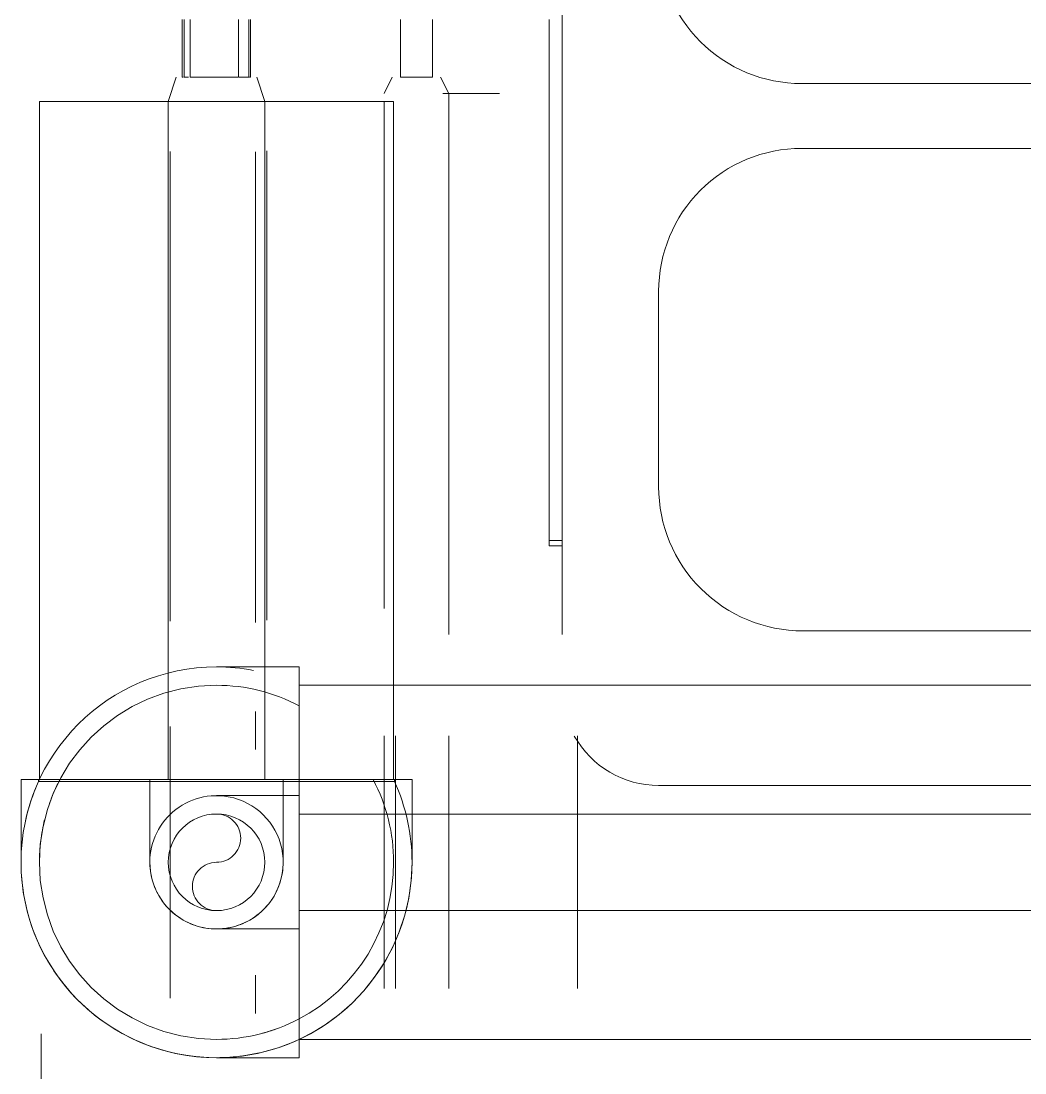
# Model space of a CAD drawing. Header units: metres. Extents: x 32 to 132, y -29 to 44.
# Drawn here: x 126.5883 to 126.7863, y -8.5746 to -8.3671 of the extents above; entities that cross this region are included whole.
import ezdxf

# ---------------------------------------------------------------- set-up
doc = ezdxf.new("R2010")
doc.units = ezdxf.units.M
doc.header["$LTSCALE"] = 100
doc.linetypes.add('HIDDEN JT', pattern=[0.0016, 0.001, -0.0006000000000000001])
doc.layers.add('A-DETL', color=7, linetype='Continuous', lineweight=9, true_color=0x00a600)
doc.layers.add('M-EQPM', color=7, linetype='Continuous', lineweight=18)
doc.layers.add('P-PIPE', color=7, linetype='Continuous', lineweight=18)

# ---------------------------------------------------------------- blocks, each defined once
blk = doc.blocks.new('USA_FJM_ODU_UB2_5ROOM_Ver_1_1 _048- 4TR_-JXH48J-AJ048 - 47000 BTU_ 208-230V_ AJ048BXJ5CH_AA-2300466-NIVEL 04')
at = {"layer": 'A-DETL', "color": 7, "linetype": 'HIDDEN JT'}
for p, q in [((0.4508500000000006, 0.1651000000000018), (-0.2154560876852972, 0.1651000000000018)), ((0.4724399999999996, 0.1167911836858899), (0.4698999999999998, 0.1167911836858899)), ((0.4958523693429844, 0.02539999999999839), (0.4954269999999999, 0.02539999999999839)), ((0.5017769999999999, 0.02539999999999839), (0.4954269999999999, 0.02539999999999839)), ((0.5017769999999999, 0.02539999999999839), (0.5013516306570155, 0.02539999999999839)), ((0.5315283744924586, 0.02539999999999831), (0.5313120034893942, 0.02539999999999831)), ((0.5335380312974849, 0.0253999999999983), (0.5316781593580195, 0.02539999999999831)), ((0.5338797782522945, 0.02539999999999826), (0.5337174999999962, 0.02539999999999826)), ((0.5338797782522945, 0.02539999999999827), (0.5337174999999962, 0.02539999999999827)), ((0.5338797782522947, 0.02539999999999826), (0.5337174999999964, 0.02539999999999826)), ((0.5338797782522947, 0.02539999999999826), (0.5337174999999964, 0.02539999999999826)), ((0.5432424999999962, 0.02539999999999824), (0.5430802217476979, 0.02539999999999824)), ((0.5432424999999962, 0.02539999999999824), (0.5430802217476979, 0.02539999999999824)), ((0.5432424999999964, 0.02539999999999824), (0.5430802217476981, 0.02539999999999824)), ((0.5432424999999964, 0.02539999999999824), (0.5430802217476981, 0.02539999999999824)), ((0.5443781593580195, 0.02539999999999826), (0.5435274206720507, 0.02539999999999827)), ((0.544799045186775, 0.02539999999999832), (0.5445826741837106, 0.02539999999999832)), ((0.544799045186775, 0.02539999999999832), (0.5445826741837106, 0.02539999999999832))]:
    blk.add_line(p, q, dxfattribs=at)
blk.add_arc((0.4508500000000006, 0.1460500000000019), 0.01905000000000006, 29.21657460919253, 89.99999999999933, dxfattribs=at)
at = {"layer": 'M-EQPM', "color": 1, "true_color": 0xff0000}
for p, q in [((0.4699000000000006, -0.1460500000000018), (0.4699000000000008, 0.1353350369495128)), ((0.4224109464538908, 0.1346081725098464), (-0.2178591106170941, 0.1346081725098461)), ((0.4724399999998996, 0.1178554470256934), (0.4698999999999018, 0.1178554470256934)), ((0.4724399999999996, 0.09749922192198894), (0.4724399999999996, 0.1178554470256827)), ((0.4508499999999981, 0.06760051045367078), (0.4508499999999981, 0.1061691189637394)), ((0.4724399999999996, 0.09749922192198894), (0.4724399999999996, 0.03419922507510008)), ((-0.423850644037325, 0.0394255823681912), (0.4226750719145186, 0.03942558236819121)), ((0.4724399999999996, 0.01397000000000439), (0.4724399999999996, 0.03419922507510004)), ((0.4226750719145176, 0.02663087279977945), (-0.4238506940917768, 0.02663087279977916)), ((0.4954269999999046, 0.02540000000000289), (0.4954269999999046, 0.01397000000000462)), ((0.5017769999998989, 0.01397000000000462), (0.5017769999998989, 0.02540000000000289)), ((0.5313120034893054, 0.02540000000000289), (0.5313120034893054, 0.01397000000000462)), ((0.5316781593579226, 0.02540000000000289), (0.5316781593579226, 0.01397000000000462)), ((0.5337174999999001, 0.02540000000000289), (0.5337174999999001, 0.01397000000000462)), ((0.5337174999999001, 0.02540000000000289), (0.5337174999999001, 0.01397000000000462)), ((0.5338797782522945, 0.02539999999999826), (0.5337174999999962, 0.02539999999999826)), ((0.5432424999999962, 0.02539999999999824), (0.5337174999999962, 0.02539999999999827)), ((0.5338797782522947, 0.02539999999999826), (0.5337174999999964, 0.02539999999999826)), ((0.5338797782522947, 0.02539999999999826), (0.5337174999999964, 0.02539999999999826)), ((0.5432424999999962, 0.02539999999999824), (0.5430802217476979, 0.02539999999999824)), ((0.5432424999999964, 0.02539999999999824), (0.5430802217476981, 0.02539999999999824)), ((0.5432424999999964, 0.02539999999999824), (0.5430802217476981, 0.02539999999999824)), ((0.5432424999999002, 0.01397000000000462), (0.5432424999999002, 0.02540000000000289)), ((0.5432424999999002, 0.01397000000000462), (0.5432424999999002, 0.02540000000000289)), ((0.5443781593579283, 0.01397000000000462), (0.5443781593579283, 0.02540000000000289)), ((0.5447990451866794, 0.01397000000000462), (0.5447990451866794, 0.02540000000000289)), ((0.4724399999999996, 0.01397), (0.4724399999999996, 0.0166802022611843))]:
    blk.add_line(p, q, dxfattribs=at)
for centre, radius, start, end in [((0.4224109464538909, 0.1061691189637392), 0.02843905354610719, 359.9999999999996, 89.99999999999984), ((0.4226750719145185, 0.06760051045367078), 0.02817492808547956, 269.9999999999992, 359.9999999999993), ((0.4226750719145176, -0.00154405528570097), 0.02817492808548046, 359.9999999999996, 90.00000000000017)]:
    blk.add_arc(centre, radius, start, end, dxfattribs=at)
blk = doc.blocks.new('Elbow - Welded - REFRIGERACION-V82-NIVEL 04')
at = {"layer": 'A-DETL', "color": 1, "linetype": 'HIDDEN JT', "true_color": 0xff0000, "flags": 128}
for points in [[(81.39008727256206, -8.68705929966706), (81.38988763043649, -8.68705929966706), (81.3897130029608, -8.68705929966706), (81.3895636695017, -8.68705929966706)], [(81.3895824591406, -8.713352268417063), (81.3896701937518, -8.713352268417063), (81.38983802001131, -8.713352268417063), (81.39003094028679, -8.713352268417063)]]:
    blk.add_lwpolyline(points, dxfattribs=at)
at = {"layer": 'P-PIPE', "color": 1, "true_color": 0xff0000, "flags": 128}
for points in [[(81.4055238713312, -8.68705929966706), (81.40487118603812, -8.68705929966706), (81.40421954490225, -8.68705929966706), (81.40356999041045, -8.68705929966706), (81.40292356171129, -8.68705929966706), (81.40228129295285, -8.68705929966706), (81.40164421162807, -8.68705929966706), (81.40101333693124, -8.68705929966706), (81.40038967812721, -8.68705929966706), (81.39977423293709, -8.68705929966706), (81.39916798594189, -8.68705929966706), (81.39857190700744, -8.68705929966706), (81.3979869497329, -8.68705929966706), (81.39741404992512, -8.68705929966706), (81.39685412410164, -8.68705929966706), (81.39630806802423, -8.68705929966706), (81.39577675526618, -8.68705929966706), (81.39526103581458, -8.68705929966706), (81.3947617347105, -8.68705929966706), (81.39427965072923, -8.68705929966706), (81.39381555510228, -8.68705929966706), (81.39337019028366, -8.68705929966706), (81.39294426876205, -8.68705929966706), (81.39253847192104, -8.68705929966706), (81.39215344894906, -8.68705929966706), (81.39178981580065, -8.68705929966706), (81.39144815421133, -8.68705929966706), (81.39112901076673, -8.68705929966706), (81.3908328960283, -8.68705929966706), (81.39056028371644, -8.68705929966706), (81.39031160995272, -8.68705929966706), (81.39008727256206, -8.68705929966706), (81.38988763043649, -8.68705929966706), (81.3897130029608, -8.68705929966706), (81.3895636695017, -8.68705929966706), (81.38943986896085, -8.68705929966706), (81.38934179939272, -8.68705929966706), (81.38926961768773, -8.68705929966706), (81.38922343932114, -8.68705929966706), (81.38920333816857, -8.68705929966706)], [(81.3892023869562, -8.713352268417063), (81.38921544240283, -8.713352268417063), (81.38925458785683, -8.713352268417063), (81.38931976069375, -8.713352268417063), (81.38941085665101, -8.713352268417063), (81.38952772999451, -8.713352268417063), (81.3896701937518, -8.713352268417063), (81.38983802001131, -8.713352268417063), (81.39003094028679, -8.713352268417063), (81.39024864594694, -8.713352268417063), (81.39049078870916, -8.713352268417063), (81.39075698119672, -8.713352268417063), (81.39104679755835, -8.713352268417063), (81.39135977414978, -8.713352268417063), (81.39169541027516, -8.713352268417063), (81.39205316898833, -8.713352268417063), (81.39243247795163, -8.713352268417063), (81.39283273035167, -8.713352268417063), (81.39325328586999, -8.713352268417063), (81.39369347170746, -8.713352268417063), (81.39415258366064, -8.713352268417063), (81.39462988724836, -8.713352268417063), (81.39512461888665, -8.713352268417063), (81.3956359871105, -8.713352268417063), (81.39616317383978, -8.713352268417063), (81.3967053356882, -8.713352268417063), (81.39726160531248, -8.713352268417063), (81.39783109279985, -8.713352268417063), (81.39841288709184, -8.713352268417063), (81.39900605744168, -8.713352268417063), (81.39960965490336, -8.713352268417063), (81.40022271384969, -8.713352268417063), (81.4008442535171, -8.713352268417063), (81.4014732795748, -8.713352268417063), (81.40210878571521, -8.713352268417063), (81.40274975526408, -8.713352268417063), (81.4033951628069, -8.713352268417063), (81.40404397582927, -8.713352268417063), (81.4046951563687, -8.713352268417063), (81.40534766267534, -8.713352268417063), (81.4055238713312, -8.713352268417063)]]:
    blk.add_lwpolyline(points, dxfattribs=at)
at = {"layer": 'P-PIPE', "color": 1, "true_color": 0xff0000}
for radius, start, end in [(0.01314648437498533, 74.99999999998126, 180), (0.01314648437501103, 180, 300.0000000000324)]:
    blk.add_arc((81.3892023869561, -8.700205784042064), radius, start, end, dxfattribs=at)
blk = doc.blocks.new('Elbow - Welded - REFRIGERACION-V83-NIVEL 04')
at = {"layer": 'A-DETL', "color": 1, "linetype": 'HIDDEN JT', "true_color": 0xff0000}
for p, q in [((81.38920238695611, -8.683884299667076), (81.37605590258111, -8.683884299667076)), ((81.40234887133111, -8.683884299667076), (81.38920238695611, -8.683884299667076))]:
    blk.add_line(p, q, dxfattribs=at)
at = {"layer": 'A-DETL', "color": 1, "linetype": 'HIDDEN JT', "true_color": 0xff0000, "flags": 128}
for points in [[(81.37605590258123, -8.69982571185754), (81.37605590258123, -8.699737977246473), (81.37605590258123, -8.699570150986975), (81.37605590258123, -8.699377230711505), (81.37605590258123, -8.69915952505135), (81.37605590258123, -8.698917382289114), (81.37605590258123, -8.698651189801568), (81.37605590258123, -8.698361373439926), (81.37605590258123, -8.698048396848518), (81.37605590258123, -8.697712760723117), (81.37605590258123, -8.697355002009958), (81.37605590258123, -8.696975693046637), (81.37605590258123, -8.696575440646594), (81.37605590258123, -8.696154885128287), (81.37605590258123, -8.695714699290816), (81.37605590258123, -8.695255587337638), (81.37605590258123, -8.694778283749944), (81.37605590258123, -8.694283552111626), (81.37605590258123, -8.693772183887797), (81.37605590258123, -8.693244997158509), (81.37605590258123, -8.692702835310074), (81.37605590258123, -8.692146565685803), (81.37605590258123, -8.69157707819843), (81.37605590258123, -8.690995283906442), (81.37605590258123, -8.6904021135566), (81.37605590258123, -8.689798516094926), (81.37605590258123, -8.689185457148596), (81.37605590258123, -8.688563917481165), (81.37605590258123, -8.687934891423486), (81.37605590258123, -8.687299385283065), (81.37605590258123, -8.686658415734188), (81.37605590258123, -8.686013008191377), (81.37605590258123, -8.685364195169031), (81.37605590258123, -8.684713014629569), (81.37605590258123, -8.684060508322956), (81.37605590258123, -8.683884299667072)], [(81.40234887133121, -8.683884299667072), (81.40234887133121, -8.68453698496017), (81.40234887133121, -8.68518862609603), (81.40234887133121, -8.685838180587838), (81.40234887133121, -8.686484609286982), (81.40234887133121, -8.687126878045442), (81.40234887133121, -8.687763959370209), (81.40234887133121, -8.688394834067056), (81.40234887133121, -8.68901849287107), (81.40234887133121, -8.689633938061192), (81.40234887133121, -8.690240185056403), (81.40234887133121, -8.690836263990846), (81.40234887133121, -8.691421221265374), (81.40234887133121, -8.691994121073146), (81.40234887133121, -8.692554046896653), (81.40234887133121, -8.693100102974054), (81.40234887133121, -8.6936314157321), (81.40234887133121, -8.694147135183705), (81.40234887133121, -8.69464643628778), (81.40234887133121, -8.69512852026905), (81.40234887133121, -8.695592615896004), (81.40234887133121, -8.696037980714637), (81.40234887133121, -8.69646390223623), (81.40234887133121, -8.696869699077226), (81.40234887133121, -8.697254722049234), (81.40234887133121, -8.697618355197626), (81.40234887133121, -8.697960016786961), (81.40234887133121, -8.698279160231554), (81.40234887133121, -8.698575274969986), (81.40234887133121, -8.698847887281843), (81.40234887133121, -8.69909656104558), (81.40234887133121, -8.699320898436225), (81.40234887133121, -8.699520540561789), (81.40234887133121, -8.699695168037483), (81.40234887133121, -8.699844501496585), (81.40234887133121, -8.69996830203743), (81.40234887133121, -8.700066371605548), (81.40234887133121, -8.700138553310563), (81.40234887133121, -8.700184731677135), (81.40234887133121, -8.700204832829723)], [(81.37639489610528, -8.703160767681185), (81.37634690523943, -8.70295653689386), (81.37624718747857, -8.702440254430481), (81.37616819527325, -8.701920397291138), (81.37611005499414, -8.701397797136355), (81.37607285965328, -8.7008732900149), (81.37606648001993, -8.70066619985018)], [(81.40234887133121, -8.700205784042074), (81.40233835554594, -8.70073150319913), (81.40230682501308, -8.701256381317672), (81.40225433017483, -8.70177957870469), (81.4021809550117, -8.70230025835599), (81.40208681690827, -8.702817587295161), (81.40197206646546, -8.703330737906297), (81.40183688725948, -8.703838889257865), (81.40168149554823, -8.704341228416109), (81.40150613992529, -8.704836951745547), (81.40131110092229, -8.705325266194572), (81.40109669056, -8.705805390564258), (81.40086325184924, -8.706276556758029), (81.40061115824219, -8.706738011010485), (81.4003408130348, -8.707189015093258), (81.40005264872174, -8.707628847496022), (81.3997471263045, -8.70805680458077), (81.3994247345537, -8.708472201707437), (81.39908598922742, -8.708874374329268), (81.39873143224585, -8.709262679055827), (81.39836163082461, -8.709636494682394), (81.39797717656704, -8.70999522318372), (81.39757868451794, -8.710338290670727), (81.39716679217959, -8.71066514830861), (81.39674215849188, -8.710975273194878), (81.39630546277809, -8.711268169195863), (81.39585740365824, -8.711543367740466)], [(81.3776077424286, -8.706402095017175), (81.3773692305572, -8.705933476514508), (81.3771496492118, -8.705455694925735), (81.37694934967566, -8.704969514599469), (81.37676865238531, -8.704475713320507), (81.37662780031522, -8.704037202918135)], [(81.3795875949087, -8.709167745340272), (81.37941294781457, -8.708980573652891), (81.37906988032756, -8.70858208160379), (81.37874302268968, -8.708170189265443), (81.3784328978034, -8.707745555577734), (81.37814000180241, -8.707308859863947), (81.37805488588869, -8.707170280056229)], [(81.38221915590502, -8.711344210120652), (81.38177932350226, -8.71105604580762), (81.38135136641753, -8.710750523390356), (81.38093596929085, -8.710428131639564), (81.38053379666904, -8.710089386313268), (81.38023400271759, -8.709815647594064)], [(81.38535731458731, -8.71277471522114), (81.38506694258218, -8.712684892634087), (81.38457121925275, -8.712509537011167), (81.3840829048037, -8.712314498008155), (81.38360278043403, -8.712100087645856), (81.38313161424026, -8.711866648935102), (81.38302676833273, -8.711809371354752)], [(81.3887542227977, -8.713343303938611), (81.38867666779916, -8.71334175263179), (81.3881517896806, -8.71331022209896), (81.38762859229358, -8.713257727260698), (81.3871079126423, -8.713184352097542), (81.38659058370312, -8.71309021399412), (81.3862452579617, -8.713012992451594)], [(81.39215737059558, -8.71301327489296), (81.39195313980801, -8.713061265758862), (81.3914368573446, -8.713160983519714), (81.39091700020528, -8.71323997572504), (81.3903944000505, -8.713298116004148), (81.38986989292904, -8.713335311345007), (81.38966280276398, -8.713341690978377)], [(81.39539869793134, -8.711800428569697), (81.39493007942868, -8.712038940441076), (81.39445229783988, -8.712258521786499), (81.3939661175136, -8.712458821322638), (81.39347231623465, -8.71263951861297), (81.39303380583196, -8.712780370683168)]]:
    blk.add_lwpolyline(points, dxfattribs=at)
at = {"layer": 'A-DETL', "color": 1, "linetype": 'HIDDEN JT', "true_color": 0xff0000}
blk.add_arc((81.38920238695611, -8.700205784042074), 0.01314648437500393, 299.9999999999889, 74.99999999994122, dxfattribs=at)

msp = doc.modelspace()

# ---------------------------------------------------------------- linework, layer by layer
at = {"layer": 'A-DETL', "color": 11, "linetype": 'HIDDEN JT', "true_color": 0xff8080}
for p, q in [((126.6599213704324, -8.382996769253301), (126.6599213704324, -8.488119696827829)), ((126.6345213704323, -8.39286160849204), (126.6345213704323, -8.48573100228505)), ((126.6345213704323, -8.39286160849204), (126.6345213704323, -8.48573100228505)), ((126.6345213704323, -8.503265422620597), (126.6345213704323, -8.510787877922096)), ((126.6345213704323, -8.50326542262059), (126.6345213704323, -8.510787877922356)), ((126.6599213704323, -8.508119696827832), (126.6599213704323, -8.557969696827817)), ((126.6599213704324, -8.508119696827832), (126.6599213704324, -8.557969696827817)), ((126.6726213704323, -8.557969696827817), (126.6726213704323, -8.508119696827823)), ((126.6726213704324, -8.557969696827817), (126.6726213704324, -8.508119696827832)), ((126.6980213704324, -8.557969696827817), (126.6980213704324, -8.508119696827832)), ((126.6980213704323, -8.557969696827817), (126.6980213704323, -8.508119696827832)), ((126.6345213704323, -8.555301515733552), (126.6345213704323, -8.562842765088371)), ((126.6345213704323, -8.55530151573331), (126.6345213704323, -8.56284276508838))]:
    msp.add_line(p, q, dxfattribs=at)
at = {"layer": 'A-DETL', "color": 1, "linetype": 'HIDDEN JT', "true_color": 0xff0000}
for p, q in [((126.6176863669428, -8.392837820764692), (126.6176863669428, -8.485466360030149)), ((126.6367363669428, -8.485288049220507), (126.6367363669428, -8.392692154903374)), ((126.6363702110742, -8.516723212452844), (126.6363702110742, -8.495354462406913)), ((126.6173202110742, -8.495865306483559), (126.6173202110742, -8.516723212452844)), ((126.6617702110742, -8.516723212452835), (126.6617702110742, -8.498198959168512)), ((126.6176863669428, -8.506262600630507), (126.6176863669428, -8.559826645954034)), ((126.6621363669428, -8.557969696827817), (126.6621363669428, -8.508119696827823)), ((126.5917632551949, -8.516723212452831), (126.6653916954491, -8.516723212452838)), ((126.5917632551949, -8.516970710535393), (126.5917632551949, -8.517073227597853)), ((126.6619271669533, -8.517073227597852), (126.5917632551949, -8.517073227597852)), ((126.5919202110741, -8.516723212452842), (126.5959686054835, -8.516723212452842)), ((126.5965992738469, -8.516723212452835), (126.6570911483012, -8.516723212452833)), ((126.6173202110741, -8.516723212452838), (126.6363702110741, -8.516723212452838)), ((126.6577218166647, -8.516723212452835), (126.6617702110741, -8.516723212452835)), ((126.6619271669533, -8.517073227597852), (126.6619271669533, -8.516723212452831))]:
    msp.add_line(p, q, dxfattribs=at)
at = {"layer": 'A-DETL', "color": 1, "linetype": 'HIDDEN JT', "true_color": 0xff0000, "flags": 128}
for points in [[(126.62773009668, -8.494498212452829), (126.6275304545545, -8.494498212452829), (126.6273558270788, -8.494498212452829)], [(126.6653916954492, -8.516723212452835), (126.6653916954492, -8.517375897745923), (126.6653916954492, -8.518027538881784), (126.6653916954492, -8.5186770933736), (126.6653916954492, -8.519323522072744), (126.6653916954492, -8.519965790831195), (126.6653916954492, -8.520602872155962), (126.6653916954492, -8.521233746852818), (126.6653916954492, -8.52185740565683), (126.6653916954492, -8.522472850846954), (126.6653916954492, -8.523079097842166), (126.6653916954492, -8.523675176776608), (126.6653916954492, -8.524260134051136), (126.6653916954492, -8.524833033858899), (126.6653916954492, -8.525392959682424), (126.6653916954492, -8.525939015759816), (126.6653916954492, -8.526470328517853), (126.6653916954492, -8.526986047969467), (126.6653916954492, -8.527485349073533), (126.6653916954492, -8.52796743305482), (126.6653916954492, -8.528431528681766), (126.6653916954492, -8.5288768935004), (126.6653916954492, -8.529302815021993), (126.6653916954492, -8.529708611862988), (126.6653916954492, -8.530093634834996), (126.6653916954492, -8.530457267983406), (126.6653916954492, -8.530798929572724), (126.6653916954492, -8.531118073017316), (126.6653916954492, -8.531414187755756), (126.6653916954492, -8.531686800067614), (126.6653916954492, -8.531935473831343), (126.6653916954492, -8.532159811221986), (126.6653916954492, -8.532359453347551), (126.6653916954492, -8.532534080823245), (126.6653916954492, -8.532683414282355), (126.6653916954492, -8.532807214823192), (126.6653916954492, -8.53290528439131), (126.6653916954492, -8.532977466096323), (126.6653916954492, -8.533023644462897), (126.6653916954492, -8.533043745615485)], [(126.5882987266992, -8.532576890032235), (126.5882987266992, -8.532409063772738), (126.5882987266992, -8.532216143497267), (126.5882987266992, -8.531998437837112), (126.5882987266992, -8.531756295074876)], [(126.6653916954492, -8.533044696827837), (126.6653608623731, -8.534586145073227), (126.6652684124712, -8.536125127330262), (126.6651144936435, -8.5376591815556), (126.6648993521274, -8.539185853589746), (126.6646233321034, -8.540702701083125), (126.6642868751447, -8.542207297403314), (126.6638905195105, -8.543697235517156), (126.6634348992855, -8.545170131841534), (126.6629207433647, -8.5466236300565), (126.6623488742879, -8.548055404874988), (126.6617202069238, -8.549463165762704), (126.6610357470058, -8.550844660602548), (126.660296589524, -8.552197679297484), (126.6595039169725, -8.553520057306216), (126.6586589974584, -8.554809679106027), (126.6577631826728, -8.556064481577137), (126.656817905728, -8.55728245730328), (126.6558246788656, -8.558461657783102), (126.6547850910367, -8.559600196547398), (126.65370080536, -8.560696252177008), (126.6525735564614, -8.561748071216753), (126.6514051476986, -8.562753970980527), (126.6501974482763, -8.563712342243294), (126.6489523902561, -8.564621651815482), (126.6476719654651, -8.565480444995758), (126.6463582223099, -8.566287347898212), (126.6450132624993, -8.56704106965034), (126.6436392376821, -8.567740404458126), (126.6422383460048, -8.568384233535063), (126.6408128285953, -8.568971526891966), (126.6393649659774, -8.569501344984747), (126.6378970744224, -8.569972840217485), (126.6364115022436, -8.570385258298375), (126.6349106260396, -8.570737939446483), (126.6333968468923, -8.571030319447194)]]:
    msp.add_lwpolyline(points, dxfattribs=at)
at = {"layer": 'A-DETL', "color": 1, "linetype": 'HIDDEN JT', "true_color": 0xff0000}
for centre, radius, start, end in [((126.6268452110741, -8.533044696827826), 0.03492499999998699, 90, 180), ((126.6268452110741, -8.533044696827826), 0.03492499999999165, 62.13890928606964, 90), ((126.6268452110741, -8.533044696827826), 0.03492499999999035, 152.1389092860744, 160.7243673897021), ((126.6268452110741, -8.533044696827826), 0.03492500000003006, 359.9999999999968, 27.86109071393983), ((126.6268452110741, -8.533044696827844), 0.03854648437501851, 0, 24.47795419360445), ((126.6268452110741, -8.533044696827826), 0.03492499999999948, 166.069454643038, 180.0000000000014), ((126.6268452110741, -8.533044696827826), 0.009524999999996453, 0, 180), ((126.6268452110741, -8.528282196827826), 0.004762500000026648, 270, 90), ((126.6268452110741, -8.533044696827826), 0.03492499999998699, 180, 270), ((126.6268452110741, -8.533044696827826), 0.009524999999996453, 180, 0), ((126.6268452110741, -8.537807196827826), 0.004762499999969805, 90, 270), ((126.6268452110741, -8.533044696827844), 0.03854648437498973, 277.832803422761, 0), ((126.6268452110741, -8.533044696827826), 0.03492499999998693, 297.5673338042616, 359.9999999999982), ((126.6268452110741, -8.533044696827826), 0.03492499999998699, 270, 297.8610907139304), ((126.6268452110741, -8.533044696827826), 0.03492499999999783, 285.0000000000603, 289.2845446407991)]:
    msp.add_arc(centre, radius, start, end, dxfattribs=at)
at = {"layer": 'P-PIPE', "color": 1, "true_color": 0xff0000}
for p, q in [((126.6189077110742, -8.37818465987828), (126.6173202110742, -8.382947159878295)), ((126.6363702110742, -8.382947159878313), (126.6347827110742, -8.378184659878295)), ((126.5919202110742, -8.382947159878304), (126.5919202110742, -8.516723212452852)), ((126.6617702110741, -8.382947159878299), (126.5919202110741, -8.382947159878306)), ((126.6173202110742, -8.382947159878304), (126.6173202110742, -8.495815697108553)), ((126.6363702110742, -8.495304853031916), (126.6363702110742, -8.382947159878304)), ((126.6617702110742, -8.498149349793515), (126.6617702110742, -8.382947159878304)), ((126.6431666954491, -8.571591181202827), (126.6431666954491, -8.494498212452827)), ((127.3897678138918, -8.498119696827827), (126.6431666954492, -8.498119696827827)), ((126.5917632551949, -8.516723212452838), (126.5882987266991, -8.516723212452838)), ((126.5917632551949, -8.516723212452831), (126.5917632551949, -8.516970710535393)), ((127.3897678138918, -8.52351969682782), (126.6431666954492, -8.52351969682782)), ((126.6431666954492, -8.54256969682782), (127.3897678138918, -8.54256969682782)), ((126.5922863669428, -8.566887745527724), (126.5922863669428, -8.683884300401044)), ((126.6431666954492, -8.567969696827824), (127.3711642982667, -8.567969696827824))]:
    msp.add_line(p, q, dxfattribs=at)
at = {"layer": 'P-PIPE', "color": 11, "true_color": 0xff8080}
for p, q in [((126.6615088704323, -8.37818465987828), (126.6599213704323, -8.381359659878292)), ((126.6726213704323, -8.38135965987831), (126.6710338704323, -8.378184659878295)), ((126.6826362405801, -8.381359659878303), (126.6714903286652, -8.381359659878303)), ((126.6726213704323, -8.488119696827829), (126.6726213704323, -8.381359659878301))]:
    msp.add_line(p, q, dxfattribs=at)
at = {"layer": 'P-PIPE', "color": 1, "true_color": 0xff0000, "flags": 128}
for points in [[(126.6431666954492, -8.494498212452829), (126.6425140101561, -8.494498212452829), (126.6418623690202, -8.494498212452829), (126.6412128145284, -8.494498212452829), (126.6405663858293, -8.494498212452829), (126.6399241170708, -8.494498212452829), (126.6392870357461, -8.494498212452829), (126.6386561610492, -8.494498212452829), (126.6380325022452, -8.494498212452829), (126.6374170570551, -8.494498212452829), (126.6368108100599, -8.494498212452829), (126.6362147311254, -8.494498212452829), (126.6356297738509, -8.494498212452829), (126.6350568740431, -8.494498212452829), (126.6344969482196, -8.494498212452829), (126.6339508921422, -8.494498212452829), (126.6334195793842, -8.494498212452829), (126.6329038599326, -8.494498212452829), (126.6324045588285, -8.494498212452829), (126.6319224748472, -8.494498212452829), (126.6314583792203, -8.494498212452829), (126.6310130144016, -8.494498212452829), (126.63058709288, -8.494498212452829), (126.630181296039, -8.494498212452829), (126.6297962730671, -8.494498212452829), (126.6294326399186, -8.494498212452829), (126.6290909783293, -8.494498212452829), (126.6287718348847, -8.494498212452829), (126.6284757201463, -8.494498212452829), (126.6282031078344, -8.494498212452829), (126.6279544340707, -8.494498212452829), (126.62773009668, -8.494498212452829), (126.6275304545545, -8.494498212452829), (126.6273558270788, -8.494498212452829), (126.6272064936197, -8.494498212452829), (126.6270826930788, -8.494498212452829), (126.6269846235107, -8.494498212452829), (126.6269124418057, -8.494498212452829), (126.6268662634392, -8.494498212452829), (126.6268461622866, -8.494498212452829)], [(126.5882987266992, -8.531756295074876), (126.5882987266992, -8.531490102587348), (126.5882987266992, -8.531200286225689), (126.5882987266992, -8.530887309634279), (126.5882987266992, -8.530551673508889), (126.5882987266992, -8.53019391479572), (126.5882987266992, -8.529814605832398), (126.5882987266992, -8.529414353432356), (126.5882987266992, -8.52899379791405), (126.5882987266992, -8.528553612076578), (126.5882987266992, -8.528094500123409), (126.5882987266992, -8.527617196535706), (126.5882987266992, -8.527122464897388), (126.5882987266992, -8.526611096673559), (126.5882987266992, -8.526083909944271), (126.5882987266992, -8.525541748095844), (126.5882987266992, -8.524985478471574), (126.5882987266992, -8.524415990984192), (126.5882987266992, -8.523834196692205), (126.5882987266992, -8.523241026342362), (126.5882987266992, -8.522637428880689), (126.5882987266992, -8.522024369934368), (126.5882987266992, -8.521402830266918), (126.5882987266992, -8.52077380420924), (126.5882987266992, -8.520138298068828), (126.5882987266992, -8.519497328519941), (126.5882987266992, -8.51885192097713), (126.5882987266992, -8.518203107954784), (126.5882987266992, -8.517551927415322), (126.5882987266992, -8.51689942110871), (126.5882987266992, -8.516723212452835)], [(126.6268452110742, -8.571591181202837), (126.6253037628288, -8.571560348126749), (126.6237647805718, -8.571467898224807), (126.6222307263464, -8.57131397939715), (126.6207040543123, -8.571098837881053), (126.6191872068189, -8.570822817857053), (126.6176826104987, -8.570486360898315), (126.6161926723849, -8.570090005264197), (126.6147197760605, -8.569634385039155), (126.6132662778456, -8.569120229118354), (126.6118345030271, -8.568548360041593), (126.6104267421393, -8.567919692677405), (126.6090452472995, -8.567235232759462), (126.6076922286045, -8.566496075277605), (126.6063698505958, -8.565703402726166), (126.605080228796, -8.564858483212088), (126.6038254263249, -8.56396266842638), (126.6026074505988, -8.563017391481598), (126.6014282501189, -8.562024164619208), (126.6002897113546, -8.560984576790302), (126.599193655725, -8.559900291113648), (126.5981418366853, -8.55877304221502), (126.5971359369215, -8.557604633452202), (126.5961775656587, -8.556396934029957), (126.5952682560865, -8.555151876009731), (126.5944094629063, -8.553871451218763), (126.5936025600038, -8.552557708063574), (126.5928488382517, -8.551212748252961), (126.5921495034439, -8.549838723435705), (126.591505674367, -8.548437831758427), (126.5909183810101, -8.547012314348935), (126.5903885629173, -8.545564451731016), (126.5899170676846, -8.544096560176), (126.5895046496037, -8.542610987997218), (126.5891519684556, -8.541110111793271), (126.5888595884549, -8.539596332645909), (126.5886279773472, -8.538072072278842), (126.5884575056609, -8.536539769183513), (126.5883484461143, -8.535001874717983), (126.5883009731794, -8.533460849185335)], [(126.6268452110742, -8.571591181202828), (126.6268582665208, -8.571591181202828), (126.6268974119748, -8.571591181202828), (126.6269625848118, -8.571591181202828), (126.627053680769, -8.571591181202828), (126.6271705541125, -8.571591181202828), (126.6273130178698, -8.571591181202828), (126.6274808441293, -8.571591181202828), (126.6276737644048, -8.571591181202828), (126.6278914700649, -8.571591181202828), (126.6281336128272, -8.571591181202828), (126.6283998053147, -8.571591181202828), (126.6286896216763, -8.571591181202828), (126.6290025982678, -8.571591181202828), (126.6293382343931, -8.571591181202828), (126.6296959931063, -8.571591181202828), (126.6300753020696, -8.571591181202828), (126.6304755544697, -8.571591181202828), (126.630896109988, -8.571591181202828), (126.6313362958254, -8.571591181202828), (126.6317954077786, -8.571591181202828), (126.6322727113663, -8.571591181202828), (126.6327674430046, -8.571591181202828), (126.6332788112285, -8.571591181202828), (126.6338059979578, -8.571591181202828), (126.6343481598062, -8.571591181202828), (126.6349044294305, -8.571591181202828), (126.6354739169178, -8.571591181202828), (126.6360557112098, -8.571591181202828), (126.6366488815597, -8.571591181202828), (126.6372524790213, -8.571591181202828), (126.6378655379677, -8.571591181202828), (126.6384870776351, -8.571591181202828), (126.6391161036928, -8.571591181202828), (126.6397516098332, -8.571591181202828), (126.6403925793821, -8.571591181202828), (126.6410379869249, -8.571591181202828), (126.6416867999473, -8.571591181202828), (126.6423379804867, -8.571591181202828), (126.6429904867933, -8.571591181202828), (126.6431666954492, -8.571591181202828)], [(126.6333968468923, -8.571030319447194), (126.6318725865252, -8.571261930554877), (126.6303402834299, -8.571432402241168), (126.6288023889643, -8.571541461787758), (126.6272613634317, -8.571588934722598)]]:
    msp.add_lwpolyline(points, dxfattribs=at)
at = {"layer": 'P-PIPE', "color": 1, "true_color": 0xff0000}
for centre, radius, start, end in [((126.6268452110741, -8.533044696827826), 0.0385464843750043, 90, 180), ((126.6268452110741, -8.533044696827826), 0.03854648437501851, 79.09704855308333, 90), ((126.6268452110741, -8.533044696827844), 0.03854648437499674, 155.5220458063963, 167.7610229031947), ((126.6268452110741, -8.533044696827826), 0.0385464843750043, 180, 270), ((126.6268452110741, -8.533044696827844), 0.0385464843749922, 205.7142857142833, 218.5714285714134), ((126.6268452110741, -8.533044696827844), 0.03854648437500464, 231.4285714285793, 270), ((126.6268452110741, -8.533044696827826), 0.03854648437500906, 270, 277.7849071458357), ((126.6268452110741, -8.533044696827844), 0.03854648437501851, 270, 277.779411390265)]:
    msp.add_arc(centre, radius, start, end, dxfattribs=at)

# ---------------------------------------------------------------- block references
at = {"layer": 'A-DETL', "color": 7, "linetype": 'HIDDEN JT', "rotation": 180}
msp.add_blockref('USA_FJM_ODU_UB2_5ROOM_Ver_1_1 _048- 4TR_-JXH48J-AJ048 - 47000 BTU_ 208-230V_ AJ048BXJ5CH_AA-2300466-NIVEL 04', (127.1648733704321, -8.352784659878308), dxfattribs=at)
at = {"layer": 'A-DETL', "color": 1, "linetype": 'HIDDEN JT', "true_color": 0xff0000}
for name, p in [('Elbow - Welded - REFRIGERACION-V83-NIVEL 04', (45.237642824118, 0.1671610872142431)), ('Elbow - Welded - REFRIGERACION-V82-NIVEL 04', (45.237642824118, 0.1671610872142395))]:
    msp.add_blockref(name, p, dxfattribs=at)

doc.saveas('drawing.dxf')
